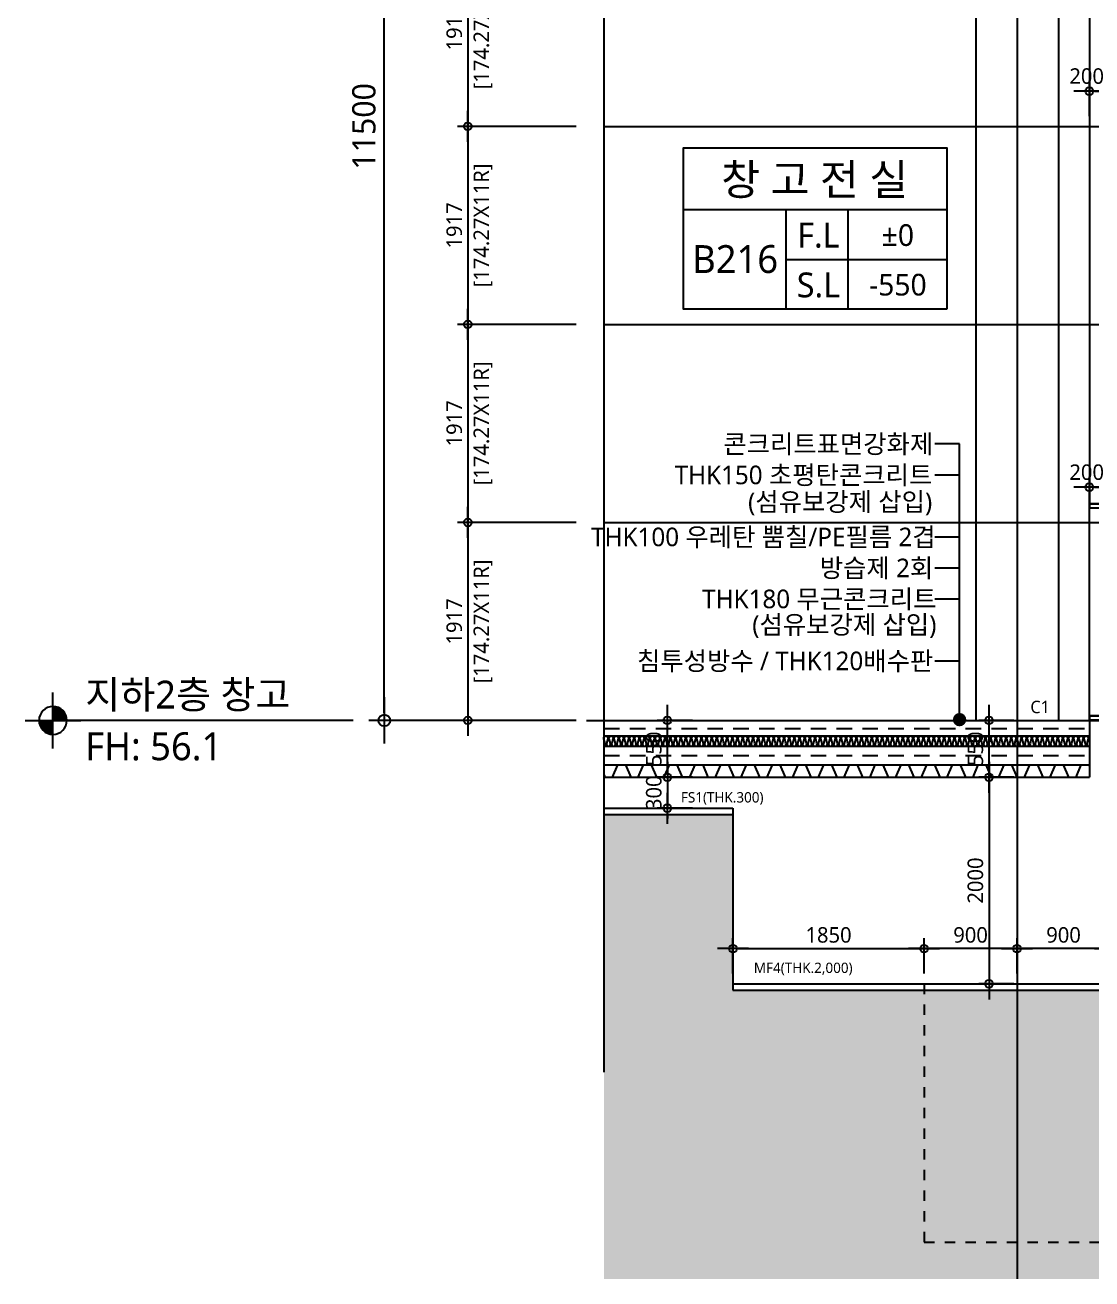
# Model space of a CAD drawing. Header units: millimetres. Extents: x -27671 to 122165, y 825 to 42056.
# Drawn here: x 66766 to 77094, y 825 to 12961 of the extents above; entities that cross this region are included whole.
import ezdxf
from ezdxf.enums import TextEntityAlignment as Align

# ---------------------------------------------------------------- set-up
doc = ezdxf.new("R2010")
doc.units = ezdxf.units.MM
doc.header["$LTSCALE"] = 100
doc.header["$MEASUREMENT"] = 0
doc.header["$PDSIZE"] = -10
for name, pattern in [('CEN', [62, 60, -1, 0, -1]), ('HID', [2.5, 1.5, -1]), ('HIDDEN', [2, 1, -1])]:
    doc.linetypes.add(name, pattern=pattern)
doc.layers.get('0').update_dxf_attribs({"linetype": 'CONTINUOUS'})
doc.layers.get('Defpoints').update_dxf_attribs({"color": 171, "linetype": 'CONTINUOUS'})
for name, color, linetype in [('CEN(ST)', 1, 'CEN'), ('CON', 2, 'CONTINUOUS'), ('DOOR', 4, 'CONTINUOUS'), ('FIN', 8, 'CONTINUOUS'), ('FIN-2', 9, 'CONTINUOUS'), ('HAN', 9, 'CONTINUOUS'), ('HAT 254', 254, 'CONTINUOUS'), ('HID', 8, 'HIDDEN'), ('INS', 9, 'BATTING'), ('LED', 7, 'CONTINUOUS'), ('NDIM', 7, 'CONTINUOUS'), ('SYM', 7, 'CONTINUOUS'), ('TEXT(AXIS)', 2, 'CONTINUOUS'), ('TEXT(MIN)', 7, 'CONTINUOUS'), ('TEXT(노트)', 7, 'CONTINUOUS'), ('TEXT(실명)', 3, 'CONTINUOUS'), ('TEXT-기입', 6, 'CONTINUOUS'), ('TITLE', 7, 'CONTINUOUS'), ('wire-meshes', 1, 'CONTINUOUS'), ('배수판', 5, 'CONTINUOUS')]:
    doc.layers.add(name, color=color, linetype=linetype)
doc.layers.add('NUMBER', color=171, linetype='CONTINUOUS', plot=False)
doc.styles.add('CGS', font='cgse', dxfattribs={"bigfont": 'cgs'})
doc.styles.add('나눔바른고딕', font='NanumBarunGothic.ttf')
doc.linetypes.add('BATTING', pattern='A,0.0001,-0.1,[134,ltypeshp.shx,S=0.1,R=0,X=-0.1,Y=0],-0.2,[134,ltypeshp.shx,S=0.1,R=180,X=0.1,Y=0],-0.1', length=0.4001)
doc.dimstyles.new('NDIM 1200', dxfattribs={"dimscale": 75, "dimtxt": 3, "dimasz": 1, "dimexe": 2, "dimexo": 2, "dimgap": 1, "dimtad": 1, "dimdec": 0, "dimdsep": 46, "dimtxsty": 'CGS', "dimblk": 'DOT0', "dimcen": 1, "dimdle": 8, "dimclrd": 256, "dimclre": 256, "dimclrt": 256, "dimadec": 0, "dimazin": 0, "dimtfac": 1, "dimtdec": 0, "dimtix": 1, "dimtmove": 2, "dimatfit": 3, "dimldrblk": 'DOT0', "dimfxl": 1, "dimtolj": 1, "dimtzin": 0, "dimlwd": -1, "dimlwe": -1, "dimarcsym": 0})

# ---------------------------------------------------------------- blocks, each defined once
blk = doc.blocks.new('A$C46BA2E0B')
at = {"layer": 'DOOR'}
for p, q in [((150, 2070), (150, 30)), ((0, 45), (0, 2055)), ((106, 2055), (106, 45))]:
    blk.add_line(p, q, dxfattribs=at)
for points in [[(0, 2100), (16.5, 2100), (16.5, 2098.4), (1.6, 2098.4), (1.6, 2056.6), (104.4, 2056.6), (104.4, 2071.6), (148.4, 2071.6), (148.4, 2098.4), (133.5, 2098.4), (133.5, 2100), (150, 2100), (150, 2070), (106, 2070), (106, 2055), (0, 2055)], [(140.45, 2098.4), (140.45, 2096.8), (9.55, 2096.8), (9.55, 2098.4)], [(0, 0), (16.5, 0), (16.5, 1.6), (1.6, 1.6), (1.6, 43.4), (104.4, 43.4), (104.4, 28.4), (148.4, 28.4), (148.4, 1.6), (133.5, 1.6), (133.5, 0), (150, 0), (150, 30), (106, 30), (106, 45), (0, 45)], [(140.45, 1.6), (140.45, 3.2), (9.55, 3.2), (9.55, 1.6)]]:
    blk.add_lwpolyline(points, close=True, dxfattribs=at)
blk = doc.blocks.new('A$C51E23882')
at = {"layer": 'TITLE'}
blk.add_lwpolyline([(8500, 0), (0, 0), (0, 5200), (8500, 5200)], close=True, dxfattribs=at)
for points in [[(8500, 3200), (0, 3200)], [(3300, 3200), (3300, 0)], [(5300, 3200), (5300, 0)], [(3300, 1600), (8500, 1600)]]:
    blk.add_lwpolyline(points, dxfattribs=at)
at = {"layer": 'TITLE', "style": '나눔바른고딕'}
for s, p in [('F.L', (4352, 2378)), ('S.L', (4352, 778))]:
    blk.add_text(s, height=800, dxfattribs=at).set_placement(p, align=Align.MIDDLE)
blk = doc.blocks.new('A$C19853FC8')
at = {"layer": 'SYM'}
for p, q in [((1800, 0), (1800, 3600)), ((3600, 1800), (0, 1800))]:
    blk.add_line(p, q, dxfattribs=at)
blk.add_circle((1800, 1800), 900, dxfattribs=at)
for points in [[(900, 1800), (1800, 2700), (914, 1959), (1643, 2686)], [(914, 1959), (1643, 2686), (954, 2112), (1492, 2646)], [(954, 2112), (1492, 2646), (1025, 2260), (1346, 2576)], [(1025, 2260), (1346, 2576), (1109, 2378), (1222, 2491)], [(1800, 900), (2700, 1800), (1959, 914), (2686, 1643)], [(1959, 914), (2686, 1643), (2112, 954), (2646, 1492)], [(2112, 954), (2646, 1492), (2260, 1025), (2576, 1346)], [(2260, 1025), (2576, 1346), (2378, 1109), (2491, 1222)]]:
    blk.add_solid(points, dxfattribs=at)
at = {"layer": 'SYM', "linetype": 'Continuous'}
for points in [[(1800, 2700), (1800, 1800), (900, 1800)], [(2700, 1800), (1800, 900), (1800, 1800)]]:
    blk.add_solid(points, dxfattribs=at)
blk = doc.blocks.new('DOT0')
blk.add_line((-3, 0), (3, 0))
at = {"color": 6}
blk.add_circle((0, 0), 0.75, dxfattribs=at)
blk = doc.blocks.new('*D163')
at = {"layer": 'Defpoints', "color": 0, "ltscale": 0.4, "transparency": 16777216}
for p in [(70244, 17731), (72202, 17731), (72202, 6231)]:
    blk.add_point(p, dxfattribs=at)
at = {"layer": 'NDIM', "ltscale": 0.4, "transparency": 16777216}
for p, q in [((72052, 17731), (70094, 17731)), ((70244, 6306), (70244, 17656)), ((72052, 6231), (70094, 6231))]:
    blk.add_line(p, q, dxfattribs=at)
at = {"layer": 'NDIM', "ltscale": 0.4, "transparency": 16777216, "xscale": 75, "yscale": 75, "zscale": 75}
for p, rotation in [((70244, 17731), 90), ((70244, 6231), 270)]:
    blk.add_blockref('DOT0', p, dxfattribs=dict(at, rotation=rotation))
at = {"layer": 'NDIM', "ltscale": 0.4, "transparency": 16777216, "insert": (70047, 11981), "char_height": 225, "attachment_point": 5, "rotation": 90, "style": '나눔바른고딕'}
blk.add_mtext('\\A1;11500', dxfattribs=at)
blk = doc.blocks.new('*D166')
at = {"layer": 'Defpoints', "color": 0, "ltscale": 0.4, "transparency": 16777216}
for p in [(72202, 13897), (71052, 11981), (72202, 11981)]:
    blk.add_point(p, dxfattribs=at)
at = {"layer": 'NDIM', "ltscale": 0.4, "transparency": 16777216}
for p, q in [((72102, 13897), (70952, 13897)), ((71052, 13847), (71052, 12031)), ((72102, 11981), (70952, 11981))]:
    blk.add_line(p, q, dxfattribs=at)
at = {"layer": 'NDIM', "ltscale": 0.4, "transparency": 16777216, "xscale": 50, "yscale": 50, "zscale": 50}
for p, rotation in [((71052, 13897), 90), ((71052, 11981), 270)]:
    blk.add_blockref('DOT0', p, dxfattribs=dict(at, rotation=rotation))
at = {"layer": 'NDIM', "ltscale": 0.4, "transparency": 16777216, "char_height": 150, "attachment_point": 5, "rotation": 90, "style": '나눔바른고딕'}
for s, insert in [('\\A1;[174.27X11R]', (71199, 12939)), ('\\A1;1917', (70921, 12939))]:
    blk.add_mtext(s, dxfattribs=dict(at, insert=insert))
blk = doc.blocks.new('*D167')
at = {"layer": 'Defpoints', "color": 0, "ltscale": 0.4, "transparency": 16777216}
for p in [(72202, 11981), (71052, 10064), (72202, 10064)]:
    blk.add_point(p, dxfattribs=at)
at = {"layer": 'NDIM', "ltscale": 0.4, "transparency": 16777216}
for p, q in [((72102, 11981), (70952, 11981)), ((71052, 11931), (71052, 10114)), ((72102, 10064), (70952, 10064))]:
    blk.add_line(p, q, dxfattribs=at)
at = {"layer": 'NDIM', "ltscale": 0.4, "transparency": 16777216, "xscale": 50, "yscale": 50, "zscale": 50}
for p, rotation in [((71052, 11981), 90), ((71052, 10064), 270)]:
    blk.add_blockref('DOT0', p, dxfattribs=dict(at, rotation=rotation))
at = {"layer": 'NDIM', "ltscale": 0.4, "transparency": 16777216, "char_height": 150, "attachment_point": 5, "rotation": 90, "style": '나눔바른고딕'}
for s, insert in [('\\A1;[174.27X11R]', (71199, 11022)), ('\\A1;1917', (70921, 11022))]:
    blk.add_mtext(s, dxfattribs=dict(at, insert=insert))
blk = doc.blocks.new('*D168')
at = {"layer": 'Defpoints', "color": 0, "ltscale": 0.4, "transparency": 16777216}
for p in [(72202, 10064), (71052, 8147), (72202, 8147)]:
    blk.add_point(p, dxfattribs=at)
at = {"layer": 'NDIM', "ltscale": 0.4, "transparency": 16777216}
for p, q in [((72102, 10064), (70952, 10064)), ((71052, 10014), (71052, 8197)), ((72102, 8147), (70952, 8147))]:
    blk.add_line(p, q, dxfattribs=at)
at = {"layer": 'NDIM', "ltscale": 0.4, "transparency": 16777216, "xscale": 50, "yscale": 50, "zscale": 50}
for p, rotation in [((71052, 10064), 90), ((71052, 8147), 270)]:
    blk.add_blockref('DOT0', p, dxfattribs=dict(at, rotation=rotation))
at = {"layer": 'NDIM', "ltscale": 0.4, "transparency": 16777216, "char_height": 150, "attachment_point": 5, "rotation": 90, "style": '나눔바른고딕'}
for s, insert in [('\\A1;[174.27X11R]', (71199, 9106)), ('\\A1;1917', (70921, 9106))]:
    blk.add_mtext(s, dxfattribs=dict(at, insert=insert))
blk = doc.blocks.new('*D169')
at = {"layer": 'Defpoints', "color": 0, "ltscale": 0.4, "transparency": 16777216}
for p in [(72202, 8147), (71052, 6231), (72202, 6231)]:
    blk.add_point(p, dxfattribs=at)
at = {"layer": 'NDIM', "ltscale": 0.4, "transparency": 16777216}
for p, q in [((72102, 8147), (70952, 8147)), ((71052, 8097), (71052, 6281)), ((72102, 6231), (70952, 6231))]:
    blk.add_line(p, q, dxfattribs=at)
at = {"layer": 'NDIM', "ltscale": 0.4, "transparency": 16777216, "xscale": 50, "yscale": 50, "zscale": 50}
for p, rotation in [((71052, 8147), 90), ((71052, 6231), 270)]:
    blk.add_blockref('DOT0', p, dxfattribs=dict(at, rotation=rotation))
at = {"layer": 'NDIM', "ltscale": 0.4, "transparency": 16777216, "char_height": 150, "attachment_point": 5, "rotation": 90, "style": '나눔바른고딕'}
for s, insert in [('\\A1;[174.27X11R]', (71199, 7189)), ('\\A1;1917', (70921, 7189))]:
    blk.add_mtext(s, dxfattribs=dict(at, insert=insert))
blk = doc.blocks.new('*D193')
at = {"layer": 'Defpoints', "color": 0, "ltscale": 0.4, "transparency": 16777216}
for p in [(77069, 8489), (77069, 8147), (77269, 8147)]:
    blk.add_point(p, dxfattribs=at)
at = {"layer": 'NDIM', "ltscale": 0.4, "transparency": 16777216}
for p, q in [((77069, 8247), (77069, 8589)), ((77269, 8247), (77269, 8589)), ((77219, 8489), (77119, 8489))]:
    blk.add_line(p, q, dxfattribs=at)
at = {"layer": 'NDIM', "ltscale": 0.4, "transparency": 16777216, "xscale": 50, "yscale": 50, "zscale": 50, "rotation": 180}
blk.add_blockref('DOT0', (77069, 8489), dxfattribs=at)
at = {"layer": 'NDIM', "ltscale": 0.4, "transparency": 16777216, "xscale": 50, "yscale": 50, "zscale": 50}
blk.add_blockref('DOT0', (77269, 8489), dxfattribs=at)
at = {"layer": 'NDIM', "ltscale": 0.4, "transparency": 16777216, "insert": (77043, 8633), "char_height": 150, "attachment_point": 5, "style": '나눔바른고딕'}
blk.add_mtext('\\A1;200', dxfattribs=at)
blk = doc.blocks.new('*D200')
at = {"layer": 'Defpoints', "color": 0, "ltscale": 0.4, "transparency": 16777216}
for p in [(77069, 12322), (77069, 11981), (77269, 11981)]:
    blk.add_point(p, dxfattribs=at)
at = {"layer": 'NDIM', "ltscale": 0.4, "transparency": 16777216}
for p, q in [((77069, 12081), (77069, 12422)), ((77269, 12081), (77269, 12422)), ((77219, 12322), (77119, 12322))]:
    blk.add_line(p, q, dxfattribs=at)
at = {"layer": 'NDIM', "ltscale": 0.4, "transparency": 16777216, "xscale": 50, "yscale": 50, "zscale": 50, "rotation": 180}
blk.add_blockref('DOT0', (77069, 12322), dxfattribs=at)
at = {"layer": 'NDIM', "ltscale": 0.4, "transparency": 16777216, "xscale": 50, "yscale": 50, "zscale": 50}
blk.add_blockref('DOT0', (77269, 12322), dxfattribs=at)
at = {"layer": 'NDIM', "ltscale": 0.4, "transparency": 16777216, "insert": (77043, 12467), "char_height": 150, "attachment_point": 5, "style": '나눔바른고딕'}
blk.add_mtext('\\A1;200', dxfattribs=at)
blk = doc.blocks.new('*D395')
at = {"layer": 'Defpoints', "color": 0, "ltscale": 0.4, "transparency": 16777216}
for p in [(72984, 6231), (73326, 6231), (73326, 5681)]:
    blk.add_point(p, dxfattribs=at)
at = {"layer": 'NDIM', "ltscale": 0.4, "transparency": 16777216}
for p, q in [((73226, 6231), (72884, 6231)), ((72984, 5731), (72984, 6181)), ((73226, 5681), (72884, 5681))]:
    blk.add_line(p, q, dxfattribs=at)
at = {"layer": 'NDIM', "ltscale": 0.4, "transparency": 16777216, "xscale": 50, "yscale": 50, "zscale": 50}
for p, rotation in [((72984, 6231), 90), ((72984, 5681), 270)]:
    blk.add_blockref('DOT0', p, dxfattribs=dict(at, rotation=rotation))
at = {"layer": 'NDIM', "ltscale": 0.4, "transparency": 16777216, "insert": (72853, 5956), "char_height": 150, "attachment_point": 5, "rotation": 90, "style": '나눔바른고딕'}
blk.add_mtext('\\A1;550', dxfattribs=at)
blk = doc.blocks.new('*D396')
at = {"layer": 'Defpoints', "color": 0, "ltscale": 0.4, "transparency": 16777216}
for p in [(75469, 4022), (73619, 3681), (75469, 3681)]:
    blk.add_point(p, dxfattribs=at)
at = {"layer": 'NDIM', "ltscale": 0.4, "transparency": 16777216}
for p, q in [((73619, 3781), (73619, 4122)), ((73669, 4022), (75419, 4022)), ((75469, 3781), (75469, 4122))]:
    blk.add_line(p, q, dxfattribs=at)
at = {"layer": 'NDIM', "ltscale": 0.4, "transparency": 16777216, "xscale": 50, "yscale": 50, "zscale": 50, "rotation": 180}
blk.add_blockref('DOT0', (73619, 4022), dxfattribs=at)
at = {"layer": 'NDIM', "ltscale": 0.4, "transparency": 16777216, "xscale": 50, "yscale": 50, "zscale": 50}
blk.add_blockref('DOT0', (75469, 4022), dxfattribs=at)
at = {"layer": 'NDIM', "ltscale": 0.4, "transparency": 16777216, "insert": (74544, 4154), "char_height": 150, "attachment_point": 5, "style": '나눔바른고딕'}
blk.add_mtext('\\A1;1850', dxfattribs=at)
blk = doc.blocks.new('*D397')
at = {"layer": 'Defpoints', "color": 0, "ltscale": 0.4, "transparency": 16777216}
for p in [(76369, 4022), (76369, 3681), (77269, 3681)]:
    blk.add_point(p, dxfattribs=at)
at = {"layer": 'NDIM', "ltscale": 0.4, "transparency": 16777216}
for p, q in [((76369, 3781), (76369, 4122)), ((77219, 4022), (76419, 4022)), ((77269, 3781), (77269, 4122))]:
    blk.add_line(p, q, dxfattribs=at)
at = {"layer": 'NDIM', "ltscale": 0.4, "transparency": 16777216, "xscale": 50, "yscale": 50, "zscale": 50, "rotation": 180}
blk.add_blockref('DOT0', (76369, 4022), dxfattribs=at)
at = {"layer": 'NDIM', "ltscale": 0.4, "transparency": 16777216, "xscale": 50, "yscale": 50, "zscale": 50}
blk.add_blockref('DOT0', (77269, 4022), dxfattribs=at)
at = {"layer": 'NDIM', "ltscale": 0.4, "transparency": 16777216, "insert": (76819, 4154), "char_height": 150, "attachment_point": 5, "style": '나눔바른고딕'}
blk.add_mtext('\\A1;900', dxfattribs=at)
blk = doc.blocks.new('*D398')
at = {"layer": 'Defpoints', "color": 0, "ltscale": 0.4, "transparency": 16777216}
for p in [(73326, 5681), (72984, 5381), (73326, 5381)]:
    blk.add_point(p, dxfattribs=at)
at = {"layer": 'NDIM', "ltscale": 0.4, "transparency": 16777216}
for p, q in [((72984, 5731), (72984, 5781)), ((73226, 5681), (72884, 5681)), ((72984, 5681), (72984, 5381)), ((73226, 5381), (72884, 5381)), ((72984, 5331), (72984, 5281))]:
    blk.add_line(p, q, dxfattribs=at)
at = {"layer": 'NDIM', "ltscale": 0.4, "transparency": 16777216, "xscale": 50, "yscale": 50, "zscale": 50}
for p, rotation in [((72984, 5681), 270), ((72984, 5381), 90)]:
    blk.add_blockref('DOT0', p, dxfattribs=dict(at, rotation=rotation))
at = {"layer": 'NDIM', "ltscale": 0.4, "transparency": 16777216, "insert": (72853, 5531), "char_height": 150, "attachment_point": 5, "rotation": 90, "style": '나눔바른고딕'}
blk.add_mtext('\\A1;300', dxfattribs=at)
blk = doc.blocks.new('*D406')
at = {"layer": 'Defpoints', "color": 0, "ltscale": 0.4, "transparency": 16777216}
for p in [(76098, 6231), (76439, 6231), (76439, 5681)]:
    blk.add_point(p, dxfattribs=at)
at = {"layer": 'NDIM', "ltscale": 0.4, "transparency": 16777216}
for p, q in [((76339, 6231), (75998, 6231)), ((76098, 5731), (76098, 6181)), ((76339, 5681), (75998, 5681))]:
    blk.add_line(p, q, dxfattribs=at)
at = {"layer": 'NDIM', "ltscale": 0.4, "transparency": 16777216, "xscale": 50, "yscale": 50, "zscale": 50}
for p, rotation in [((76098, 6231), 90), ((76098, 5681), 270)]:
    blk.add_blockref('DOT0', p, dxfattribs=dict(at, rotation=rotation))
at = {"layer": 'NDIM', "ltscale": 0.4, "transparency": 16777216, "insert": (75966, 5956), "char_height": 150, "attachment_point": 5, "rotation": 90, "style": '나눔바른고딕'}
blk.add_mtext('\\A1;550', dxfattribs=at)
blk = doc.blocks.new('*D405')
at = {"layer": 'Defpoints', "color": 0, "ltscale": 0.4, "transparency": 16777216}
for p in [(76439, 5681), (76098, 3681), (76439, 3681)]:
    blk.add_point(p, dxfattribs=at)
at = {"layer": 'NDIM', "ltscale": 0.4, "transparency": 16777216}
for p, q in [((76339, 5681), (75998, 5681)), ((76098, 5631), (76098, 3731)), ((76339, 3681), (75998, 3681))]:
    blk.add_line(p, q, dxfattribs=at)
at = {"layer": 'NDIM', "ltscale": 0.4, "transparency": 16777216, "xscale": 50, "yscale": 50, "zscale": 50}
for p, rotation in [((76098, 5681), 90), ((76098, 3681), 270)]:
    blk.add_blockref('DOT0', p, dxfattribs=dict(at, rotation=rotation))
at = {"layer": 'NDIM', "ltscale": 0.4, "transparency": 16777216, "insert": (75966, 4681), "char_height": 150, "attachment_point": 5, "rotation": 90, "style": '나눔바른고딕'}
blk.add_mtext('\\A1;2000', dxfattribs=at)
blk = doc.blocks.new('*D423')
at = {"layer": 'Defpoints', "color": 0, "ltscale": 0.4, "transparency": 16777216}
for p in [(75469, 4022), (75469, 3681), (76369, 3681)]:
    blk.add_point(p, dxfattribs=at)
at = {"layer": 'NDIM', "ltscale": 0.4, "transparency": 16777216}
for p, q in [((75469, 3781), (75469, 4122)), ((76319, 4022), (75519, 4022)), ((76369, 3781), (76369, 4122))]:
    blk.add_line(p, q, dxfattribs=at)
at = {"layer": 'NDIM', "ltscale": 0.4, "transparency": 16777216, "xscale": 50, "yscale": 50, "zscale": 50, "rotation": 180}
blk.add_blockref('DOT0', (75469, 4022), dxfattribs=at)
at = {"layer": 'NDIM', "ltscale": 0.4, "transparency": 16777216, "xscale": 50, "yscale": 50, "zscale": 50}
blk.add_blockref('DOT0', (76369, 4022), dxfattribs=at)
at = {"layer": 'NDIM', "ltscale": 0.4, "transparency": 16777216, "insert": (75919, 4154), "char_height": 150, "attachment_point": 5, "style": '나눔바른고딕'}
blk.add_mtext('\\A1;900', dxfattribs=at)

msp = doc.modelspace()

# ---------------------------------------------------------------- hatches: boundary and pattern name
at = {"layer": 'HAT 254', "ltscale": 1000}
h = msp.add_hatch(color=256, dxfattribs=at)
h.dxf.hatch_style = 1
h.paths.add_polyline_path([(84068.8, 5320.6), (84068.8, 3620.6), (73618.8, 3620.6), (73618.8, 5320.6), (72371.5, 5320.6), (72371.5, 825), (86847.1, 825), (86847.1, 5320.6)])
at = {"layer": 'LED'}
h = msp.add_hatch(color=256, dxfattribs=at)
h.dxf.hatch_style = 1
edge = h.paths.add_edge_path()
edge.add_arc((75812.6, 6238.4), 64.8, 0, 360)

# ---------------------------------------------------------------- linework, layer by layer
at = {"layer": 'CEN(ST)', "ltscale": 10000}
for p, q in [((76368.8, 38730.6), (76368.8, 825)), ((72371.5, 11980.6), (83750.5, 11980.6)), ((72371.5, 10063.9), (79519.9, 10063.9)), ((72371.5, 8147.2), (83648.5, 8147.2)), ((72202.3, 6230.6), (86847.1, 6230.6))]:
    msp.add_line(p, q, dxfattribs=at)
at = {"layer": 'CON', "ltscale": 10000}
for p, q in [((77068.8, 17280.6), (77068.8, 8330.6)), ((77068.8, 8330.6), (77468.8, 8330.6)), ((77068.8, 6230.6), (77068.8, 5680.6)), ((77068.8, 6230.6), (77468.8, 6230.6)), ((72371.5, 5680.6), (77068.8, 5680.6)), ((73213.4, 5680.6), (73218.5, 5680.6)), ((72371.5, 5380.6), (73618.8, 5380.6)), ((73618.8, 5380.6), (73618.8, 3680.6)), ((73618.8, 3680.6), (84068.8, 3680.6))]:
    msp.add_line(p, q, dxfattribs=at)
at = {"layer": 'FIN', "ltscale": 10000}
msp.add_line((72371.5, 6230.6), (77068.8, 6230.6), dxfattribs=at)
at = {"layer": 'FIN'}
for p, q in [((72371.5, 5980.6), (77068.8, 5980.6)), ((72371.5, 5800.6), (77068.8, 5800.6))]:
    msp.add_line(p, q, dxfattribs=at)
at = {"layer": 'FIN', "ltscale": 1000}
for points in [[(72371.5, 5982.3, 0.3988742), (72382.1, 6007.7), (72369.7, 6053.5, -1.4491979), (72407.1, 6053.5), (72394.7, 6007.7, 0.5248557), (72413.4, 5980.6, 0.5248557), (72432.1, 6007.7), (72419.7, 6053.5, -1.4491979), (72457.1, 6053.5), (72444.7, 6007.7, 0.5248557), (72463.4, 5980.6, 0.5248557), (72482.1, 6007.7), (72469.7, 6053.5, -1.4491979), (72507.1, 6053.5), (72494.7, 6007.7, 0.5248557), (72513.4, 5980.6, 0.5248557), (72532.1, 6007.7), (72519.7, 6053.5, -1.4491979), (72557.1, 6053.5), (72544.7, 6007.7, 0.5248557), (72563.4, 5980.6, 0.5248557), (72582.1, 6007.7), (72569.7, 6053.5, -1.4491979), (72607.1, 6053.5), (72594.7, 6007.7, 0.5248557), (72613.4, 5980.6, 0.5248557), (72632.1, 6007.7), (72619.7, 6053.5, -1.4491979), (72657.1, 6053.5), (72644.7, 6007.7, 0.5248557), (72663.4, 5980.6, 0.5248557), (72682.1, 6007.7), (72669.7, 6053.5, -1.4491979), (72707.1, 6053.5), (72694.7, 6007.7, 0.5248557), (72713.4, 5980.6, 0.5248557), (72732.1, 6007.7), (72719.7, 6053.5, -1.4491979), (72757.1, 6053.5), (72744.7, 6007.7, 0.5248557), (72763.4, 5980.6, 0.5248557), (72782.1, 6007.7), (72769.7, 6053.5, -1.4491979), (72807.1, 6053.5), (72794.7, 6007.7, 0.5248557), (72813.4, 5980.6, 0.5248557), (72832.1, 6007.7), (72819.7, 6053.5, -1.4491979), (72857.1, 6053.5), (72844.7, 6007.7, 0.5248557), (72863.4, 5980.6, 0.5248557), (72882.1, 6007.7), (72869.7, 6053.5, -1.4491979), (72907.1, 6053.5), (72894.7, 6007.7, 0.5248557), (72913.4, 5980.6, 0.5248557), (72932.1, 6007.7), (72919.7, 6053.5, -1.4491979), (72957.1, 6053.5), (72944.7, 6007.7, 0.5248557), (72963.4, 5980.6, 0.5248557), (72982.1, 6007.7), (72969.7, 6053.5, -1.4491979), (73007.1, 6053.5), (72994.7, 6007.7, 0.5248557), (73013.4, 5980.6, 0.5248557), (73032.1, 6007.7), (73019.7, 6053.5, -1.4491979), (73057.1, 6053.5), (73044.7, 6007.7, 0.5248557), (73063.4, 5980.6, 0.5248557), (73082.1, 6007.7), (73069.7, 6053.5, -1.4491979), (73107.1, 6053.5), (73094.7, 6007.7, 0.5248557), (73113.4, 5980.6, 0.5248557), (73132.1, 6007.7), (73119.7, 6053.5, -1.4491979), (73157.1, 6053.5), (73144.7, 6007.7, 0.5248557), (73163.4, 5980.6, 0.5248557), (73182.1, 6007.7), (73169.7, 6053.5, -1.4491979), (73207.1, 6053.5), (73194.7, 6007.7, 0.5248557), (73213.4, 5980.6)], [(73213.4, 5980.6, 0.5248557), (73232.1, 6007.7), (73219.7, 6053.5, -1.4491979), (73257.1, 6053.5), (73244.7, 6007.7, 0.5248557), (73263.4, 5980.6, 0.5248557), (73282.1, 6007.7), (73269.7, 6053.5, -1.4491979), (73307.1, 6053.5), (73294.7, 6007.7, 0.5248557), (73313.4, 5980.6, 0.5248557), (73332.1, 6007.7), (73319.7, 6053.5, -1.4491979), (73357.1, 6053.5), (73344.7, 6007.7, 0.5248557), (73363.4, 5980.6, 0.5248557), (73382.1, 6007.7), (73369.7, 6053.5, -1.4491979), (73407.1, 6053.5), (73394.7, 6007.7, 0.5248557), (73413.4, 5980.6, 0.5248557), (73432.1, 6007.7), (73419.7, 6053.5, -1.4491979), (73457.1, 6053.5), (73444.7, 6007.7, 0.5248557), (73463.4, 5980.6, 0.5248557), (73482.1, 6007.7), (73469.7, 6053.5, -1.4491979), (73507.1, 6053.5), (73494.7, 6007.7, 0.5248557), (73513.4, 5980.6, 0.5248557), (73532.1, 6007.7), (73519.7, 6053.5, -1.4491979), (73557.1, 6053.5), (73544.7, 6007.7, 0.5248557), (73563.4, 5980.6, 0.5248557), (73582.1, 6007.7), (73569.7, 6053.5, -1.4491979), (73607.1, 6053.5), (73594.7, 6007.7, 0.5248557), (73613.4, 5980.6, 0.5248557), (73632.1, 6007.7), (73619.7, 6053.5, -1.4491979), (73657.1, 6053.5), (73644.7, 6007.7, 0.5248557), (73663.4, 5980.6, 0.5248557), (73682.1, 6007.7), (73669.7, 6053.5, -1.4491979), (73707.1, 6053.5), (73694.7, 6007.7, 0.5248557), (73713.4, 5980.6, 0.5248557), (73732.1, 6007.7), (73719.7, 6053.5, -1.4491979), (73757.1, 6053.5), (73744.7, 6007.7, 0.5248557), (73763.4, 5980.6, 0.5248557), (73782.1, 6007.7), (73769.7, 6053.5, -1.4491979), (73807.1, 6053.5), (73794.7, 6007.7, 0.5248557), (73813.4, 5980.6, 0.5248557), (73832.1, 6007.7), (73819.7, 6053.5, -1.4491979), (73857.1, 6053.5), (73844.7, 6007.7, 0.5248557), (73863.4, 5980.6, 0.5248557), (73882.1, 6007.7), (73869.7, 6053.5, -1.4491979), (73907.1, 6053.5), (73894.7, 6007.7, 0.5248557), (73913.4, 5980.6, 0.5248557), (73932.1, 6007.7), (73919.7, 6053.5, -1.4491979), (73957.1, 6053.5), (73944.7, 6007.7, 0.5248557), (73963.4, 5980.6, 0.5248557), (73982.1, 6007.7), (73969.7, 6053.5, -1.4491979), (74007.1, 6053.5), (73994.7, 6007.7, 0.5248557), (74013.4, 5980.6, 0.5248557), (74032.1, 6007.7), (74019.7, 6053.5, -1.4491979), (74057.1, 6053.5), (74044.7, 6007.7, 0.5248557), (74063.4, 5980.6, 0.5248557), (74082.1, 6007.7), (74069.7, 6053.5, -1.4491979), (74107.1, 6053.5), (74094.7, 6007.7, 0.5248557), (74113.4, 5980.6, 0.5248557), (74132.1, 6007.7), (74119.7, 6053.5, -1.4491979), (74157.1, 6053.5), (74144.7, 6007.7, 0.5248557), (74163.4, 5980.6, 0.5248557), (74182.1, 6007.7), (74169.7, 6053.5, -1.4491979), (74207.1, 6053.5), (74194.7, 6007.7, 0.5248557), (74213.4, 5980.6, 0.5248557), (74232.1, 6007.7), (74219.7, 6053.5, -1.4491979), (74257.1, 6053.5), (74244.7, 6007.7, 0.5248557), (74263.4, 5980.6, 0.5248557), (74282.1, 6007.7), (74269.7, 6053.5, -1.4491979), (74307.1, 6053.5), (74294.7, 6007.7, 0.5248557), (74313.4, 5980.6, 0.5248557), (74332.1, 6007.7), (74319.7, 6053.5, -1.4491979), (74357.1, 6053.5), (74344.7, 6007.7, 0.5248557), (74363.4, 5980.6, 0.5248557), (74382.1, 6007.7), (74369.7, 6053.5, -1.4491979), (74407.1, 6053.5), (74394.7, 6007.7, 0.5248557), (74413.4, 5980.6, 0.5248557), (74432.1, 6007.7), (74419.7, 6053.5, -1.4491979), (74457.1, 6053.5), (74444.7, 6007.7, 0.5248557), (74463.4, 5980.6, 0.5248557), (74482.1, 6007.7), (74469.7, 6053.5, -1.4491979), (74507.1, 6053.5), (74494.7, 6007.7, 0.5248557), (74513.4, 5980.6, 0.5248557), (74532.1, 6007.7), (74519.7, 6053.5, -1.4491979), (74557.1, 6053.5), (74544.7, 6007.7, 0.5248557), (74563.4, 5980.6, 0.5248557), (74582.1, 6007.7), (74569.7, 6053.5, -1.4491979), (74607.1, 6053.5), (74594.7, 6007.7, 0.5248557), (74613.4, 5980.6, 0.5248557), (74632.1, 6007.7), (74619.7, 6053.5, -1.4491979), (74657.1, 6053.5), (74644.7, 6007.7, 0.5248557), (74663.4, 5980.6, 0.5248557), (74682.1, 6007.7), (74669.7, 6053.5, -1.4491979), (74707.1, 6053.5), (74694.7, 6007.7, 0.5248557), (74713.4, 5980.6, 0.5248557), (74732.1, 6007.7), (74719.7, 6053.5, -1.4491979), (74757.1, 6053.5), (74744.7, 6007.7, 0.5248557), (74763.4, 5980.6, 0.5248557), (74782.1, 6007.7), (74769.7, 6053.5, -1.4491979), (74807.1, 6053.5), (74794.7, 6007.7, 0.5248557), (74813.4, 5980.6)], [(74763.4, 5980.6, 0.5248557), (74782.1, 6007.7), (74769.7, 6053.5, -1.4491979), (74807.1, 6053.5), (74794.7, 6007.7, 0.5248557), (74813.4, 5980.6, 0.5248557), (74832.1, 6007.7), (74819.7, 6053.5, -1.4491979), (74857.1, 6053.5), (74844.7, 6007.7, 0.5248557), (74863.4, 5980.6, 0.5248557), (74882.1, 6007.7), (74869.7, 6053.5, -1.4491979), (74907.1, 6053.5), (74894.7, 6007.7, 0.5248557), (74913.4, 5980.6, 0.5248557), (74932.1, 6007.7), (74919.7, 6053.5, -1.4491979), (74957.1, 6053.5), (74944.7, 6007.7, 0.5248557), (74963.4, 5980.6, 0.5248557), (74982.1, 6007.7), (74969.7, 6053.5, -1.4491979), (75007.1, 6053.5), (74994.7, 6007.7, 0.5248557), (75013.4, 5980.6, 0.5248557), (75032.1, 6007.7), (75019.7, 6053.5, -1.4491979), (75057.1, 6053.5), (75044.7, 6007.7, 0.5248557), (75063.4, 5980.6, 0.5248557), (75082.1, 6007.7), (75069.7, 6053.5, -1.4491979), (75107.1, 6053.5), (75094.7, 6007.7, 0.5248557), (75113.4, 5980.6, 0.5248557), (75132.1, 6007.7), (75119.7, 6053.5, -1.4491979), (75157.1, 6053.5), (75144.7, 6007.7, 0.5248557), (75163.4, 5980.6, 0.5248557), (75182.1, 6007.7), (75169.7, 6053.5, -1.4491979), (75207.1, 6053.5), (75194.7, 6007.7, 0.5248557), (75213.4, 5980.6, 0.5248557), (75232.1, 6007.7), (75219.7, 6053.5, -1.4491979), (75257.1, 6053.5), (75244.7, 6007.7, 0.5248557), (75263.4, 5980.6, 0.5248557), (75282.1, 6007.7), (75269.7, 6053.5, -1.4491979), (75307.1, 6053.5), (75294.7, 6007.7, 0.5248557), (75313.4, 5980.6, 0.5248557), (75332.1, 6007.7), (75319.7, 6053.5, -1.4491979), (75357.1, 6053.5), (75344.7, 6007.7, 0.5248557), (75363.4, 5980.6, 0.5248557), (75382.1, 6007.7), (75369.7, 6053.5, -1.4491979), (75407.1, 6053.5), (75394.7, 6007.7, 0.5248557), (75413.4, 5980.6, 0.5248557), (75432.1, 6007.7), (75419.7, 6053.5, -1.4491979), (75457.1, 6053.5), (75444.7, 6007.7, 0.5248557), (75463.4, 5980.6, 0.5248557), (75482.1, 6007.7), (75469.7, 6053.5, -1.4491979), (75507.1, 6053.5), (75494.7, 6007.7, 0.5248557), (75513.4, 5980.6, 0.5248557), (75532.1, 6007.7), (75519.7, 6053.5, -1.4491979), (75557.1, 6053.5), (75544.7, 6007.7, 0.5248557), (75563.4, 5980.6, 0.5248557), (75582.1, 6007.7), (75569.7, 6053.5, -1.4491979), (75607.1, 6053.5), (75594.7, 6007.7, 0.5248557), (75613.4, 5980.6, 0.5248557), (75632.1, 6007.7), (75619.7, 6053.5, -1.4491979), (75657.1, 6053.5), (75644.7, 6007.7, 0.5248557), (75663.4, 5980.6, 0.5248557), (75682.1, 6007.7), (75669.7, 6053.5, -1.4491979), (75707.1, 6053.5), (75694.7, 6007.7, 0.5248557), (75713.4, 5980.6, 0.5248557), (75732.1, 6007.7), (75719.7, 6053.5, -1.4491979), (75757.1, 6053.5), (75744.7, 6007.7, 0.5248557), (75763.4, 5980.6, 0.5248557), (75782.1, 6007.7), (75769.7, 6053.5, -1.4491979), (75807.1, 6053.5), (75794.7, 6007.7, 0.5248557), (75813.4, 5980.6, 0.5248557), (75832.1, 6007.7), (75819.7, 6053.5, -1.4491979), (75857.1, 6053.5), (75844.7, 6007.7, 0.5248557), (75863.4, 5980.6, 0.5248557), (75882.1, 6007.7), (75869.7, 6053.5, -1.4491979), (75907.1, 6053.5), (75894.7, 6007.7, 0.5248557), (75913.4, 5980.6, 0.5248557), (75932.1, 6007.7), (75919.7, 6053.5, -1.4491979), (75957.1, 6053.5), (75944.7, 6007.7, 0.5248557), (75963.4, 5980.6, 0.5248557), (75982.1, 6007.7), (75969.7, 6053.5, -1.4491979), (76007.1, 6053.5), (75994.7, 6007.7, 0.5248557), (76013.4, 5980.6, 0.5248557), (76032.1, 6007.7), (76019.7, 6053.5, -1.4491979), (76057.1, 6053.5), (76044.7, 6007.7, 0.5248557), (76063.4, 5980.6, 0.5248557), (76082.1, 6007.7), (76069.7, 6053.5, -1.4491979), (76107.1, 6053.5), (76094.7, 6007.7, 0.5248557), (76113.4, 5980.6, 0.5248557), (76132.1, 6007.7), (76119.7, 6053.5, -1.4491979), (76157.1, 6053.5), (76144.7, 6007.7, 0.5248557), (76163.4, 5980.6, 0.5248557), (76182.1, 6007.7), (76169.7, 6053.5, -1.4491979), (76207.1, 6053.5), (76194.7, 6007.7, 0.5248557), (76213.4, 5980.6, 0.5248557), (76232.1, 6007.7), (76219.7, 6053.5, -1.4491979), (76257.1, 6053.5), (76244.7, 6007.7, 0.5248557), (76263.4, 5980.6, 0.5248557), (76282.1, 6007.7), (76269.7, 6053.5, -1.4491979), (76307.1, 6053.5), (76294.7, 6007.7, 0.5248557), (76313.4, 5980.6, 0.5248557), (76332.1, 6007.7), (76319.7, 6053.5, -1.4491979), (76357.1, 6053.5), (76344.7, 6007.7, 0.5248557), (76363.4, 5980.6)], [(76363.4, 5980.6, 0.5248557), (76382.1, 6007.7), (76369.7, 6053.5, -1.4491979), (76407.1, 6053.5), (76394.7, 6007.7, 0.5248557), (76413.4, 5980.6, 0.5248557), (76432.1, 6007.7), (76419.7, 6053.5, -1.4491979), (76457.1, 6053.5), (76444.7, 6007.7, 0.5248557), (76463.4, 5980.6, 0.5248557), (76482.1, 6007.7), (76469.7, 6053.5, -1.4491979), (76507.1, 6053.5), (76494.7, 6007.7, 0.5248557), (76513.4, 5980.6, 0.5248557), (76532.1, 6007.7), (76519.7, 6053.5, -1.4491979), (76557.1, 6053.5), (76544.7, 6007.7, 0.5248557), (76563.4, 5980.6, 0.5248557), (76582.1, 6007.7), (76569.7, 6053.5, -1.4491979), (76607.1, 6053.5), (76594.7, 6007.7, 0.5248557), (76613.4, 5980.6, 0.5248557), (76632.1, 6007.7), (76619.7, 6053.5, -1.4491979), (76657.1, 6053.5), (76644.7, 6007.7, 0.5248557), (76663.4, 5980.6, 0.5248557), (76682.1, 6007.7), (76669.7, 6053.5, -1.4491979), (76707.1, 6053.5), (76694.7, 6007.7, 0.5248557), (76713.4, 5980.6, 0.5248557), (76732.1, 6007.7), (76719.7, 6053.5, -1.4491979), (76757.1, 6053.5), (76744.7, 6007.7, 0.5248557), (76763.4, 5980.6, 0.5248557), (76782.1, 6007.7), (76769.7, 6053.5, -1.4491979), (76807.1, 6053.5), (76794.7, 6007.7, 0.5248557), (76813.4, 5980.6, 0.5248557), (76832.1, 6007.7), (76819.7, 6053.5, -1.4491979), (76857.1, 6053.5), (76844.7, 6007.7, 0.5248557), (76863.4, 5980.6, 0.5248557), (76882.1, 6007.7), (76869.7, 6053.5, -1.4491979), (76907.1, 6053.5), (76894.7, 6007.7, 0.5248557), (76913.4, 5980.6, 0.5248557), (76932.1, 6007.7), (76919.7, 6053.5, -1.4491979), (76957.1, 6053.5), (76944.7, 6007.7, 0.5248557), (76963.4, 5980.6, 0.5248557), (76982.1, 6007.7), (76969.7, 6053.5, -1.4491979), (77007.1, 6053.5), (76994.7, 6007.7, 0.5248557), (77013.4, 5980.6, 0.5248557), (77032.1, 6007.7), (77019.7, 6053.5, -1.4491979), (77057.1, 6053.5), (77044.7, 6007.7, 0.5248557), (77063.4, 5980.6, 0.0678214), (77068.8, 5981.3, 0.0678214)]]:
    msp.add_lwpolyline(points, format="xyb", dxfattribs=at)
at = {"layer": 'FIN-2', "ltscale": 0.5}
for p, q in [((72371.5, 5320.6), (73618.8, 5320.6)), ((73618.8, 3680.6), (73618.8, 3620.6)), ((73618.8, 3620.6), (84068.8, 3620.6))]:
    msp.add_line(p, q, dxfattribs=at)
at = {"layer": 'HAN', "ltscale": 10000}
for p, q in [((75968.8, 17280.6), (75968.8, 6230.6)), ((76768.8, 17280.6), (76768.8, 6230.6))]:
    msp.add_line(p, q, dxfattribs=at)
at = {"layer": 'HID'}
for p, q in [((75468.8, 3680.6), (75468.8, 1180.6)), ((75468.8, 1180.6), (81468.8, 1180.6))]:
    msp.add_line(p, q, dxfattribs=at)
at = {"layer": 'INS'}
msp.add_line((72371.5, 6080.6), (77068.8, 6080.6), dxfattribs=at)
at = {"layer": 'SYM', "ltscale": 1000}
msp.add_line((69943.7, 6230.6), (67036.2, 6230.6), dxfattribs=at)
at = {"layer": 'SYM', "ltscale": 10000}
msp.add_lwpolyline([(72371.5, 2825), (72371.5, 22015.1), (72289, 21994.8), (72459.6, 22116.3), (72371.5, 22096.1), (72371.5, 38880.6)], dxfattribs=at)
at = {"layer": 'TEXT(MIN)', "ltscale": 10000}
for p, q in [((75572.6, 8607), (75812.6, 8607)), ((75572.6, 8007), (75812.6, 8007)), ((75572.6, 7707), (75812.6, 7707)), ((75572.6, 7407), (75812.6, 7407)), ((75572.6, 6807), (75812.6, 6807))]:
    msp.add_line(p, q, dxfattribs=at)
at = {"layer": 'wire-meshes', "linetype": 'HID'}
for p, q in [((72371.5, 6153.6), (77068.8, 6153.6)), ((72371.5, 5890.6), (77068.8, 5890.6))]:
    msp.add_line(p, q, dxfattribs=at)
at = {"layer": '배수판'}
for points in [[(72371.5, 5700.2), (72379.9, 5680.6), (72453.2, 5680.6), (72504.5, 5800.6), (72577.8, 5800.6), (72629.1, 5680.6), (72702.4, 5680.6), (72753.7, 5800.6), (72827.1, 5800.6), (72878.4, 5680.6), (72951.7, 5680.6), (73003, 5800.6), (73076.3, 5800.6), (73127.6, 5680.6), (73201, 5680.6), (73252.3, 5800.6), (73325.6, 5800.6), (73376.9, 5680.6), (73450.2, 5680.6), (73501.5, 5800.6), (73574.8, 5800.6), (73626.1, 5680.6), (73699.5, 5680.6), (73750.8, 5800.6), (73824.1, 5800.6), (73875.4, 5680.6), (73948.7, 5680.6), (74000, 5800.6), (74073.3, 5800.6), (74124.6, 5680.6), (74198, 5680.6), (74249.3, 5800.6), (74322.6, 5800.6), (74373.9, 5680.6), (74447.2, 5680.6), (74498.5, 5800.6), (74571.9, 5800.6), (74576.2, 5790.4)], [(74447.2, 5680.6), (74498.5, 5800.6), (74571.9, 5800.6), (74623.1, 5680.6), (74696.5, 5680.6), (74747.8, 5800.6), (74821.1, 5800.6), (74872.4, 5680.6), (74945.7, 5680.6), (74997, 5800.6), (75070.4, 5800.6), (75121.7, 5680.6), (75195, 5680.6), (75246.3, 5800.6), (75319.6, 5800.6), (75370.9, 5680.6), (75444.2, 5680.6), (75495.5, 5800.6), (75568.9, 5800.6), (75620.2, 5680.6), (75693.5, 5680.6), (75744.8, 5800.6), (75818.1, 5800.6), (75869.4, 5680.6), (75942.8, 5680.6), (75994, 5800.6), (76067.4, 5800.6), (76118.7, 5680.6), (76192, 5680.6), (76243.3, 5800.6), (76316.6, 5800.6), (76367.9, 5680.6), (76441.3, 5680.6), (76492.6, 5800.6), (76565.9, 5800.6), (76617.2, 5680.6), (76690.5, 5680.6), (76741.8, 5800.6), (76815.1, 5800.6), (76866.4, 5680.6), (76939.8, 5680.6), (76991.1, 5800.6), (77064.4, 5800.6), (77068.8, 5790.4)]]:
    msp.add_lwpolyline(points, dxfattribs=at)

# ---------------------------------------------------------------- block references
at = {"xscale": 0.3, "yscale": 0.3, "zscale": 0.3}
msp.add_blockref('A$C51E23882', (73140.7, 10212.5), dxfattribs=at)
at = {"ltscale": 10000}
msp.add_blockref('A$C46BA2E0B', (77068.8, 6230.6), dxfattribs=at)
at = {"ltscale": 1000, "xscale": -0.15, "yscale": 0.15, "zscale": 0.15}
msp.add_blockref('A$C19853FC8', (67306.2, 5960.6), dxfattribs=at)

# ---------------------------------------------------------------- texts
at = {"layer": 'NUMBER', "style": '나눔바른고딕'}
for s, p in [('FS1(THK.300)', (73115, 5486.6)), ('MF4(THK.2,000)', (73821.1, 3836.4))]:
    msp.add_text(s, height=100, dxfattribs=at).set_placement(p, align=Align.MIDDLE_LEFT)
at = {"layer": 'TEXT(AXIS)', "style": '나눔바른고딕'}
for s, p in [('지하2층 창고', (67348.7, 6480.6)), ('FH: 56.1', (67348.7, 5980.6))]:
    msp.add_text(s, height=270, dxfattribs=at).set_placement(p, align=Align.MIDDLE_LEFT)
at = {"layer": 'TEXT(MIN)', "style": '나눔바른고딕'}
for s, p in [('콘크리트표면강화제', (75557.8, 8907)), ('THK150 초평탄콘크리트', (75548, 8607)), ('(섬유보강제 삽입)', (75548, 8346.7)), ('THK100 우레탄 뿜칠/PE필름 2겹', (75580.9, 8007)), ('방습제 2회', (75557.8, 7707)), ('THK180 무근콘크리트', (75588.6, 7407)), ('(섬유보강제 삽입)', (75588.6, 7158.7)), ('침투성방수 / THK120배수판', (75557.8, 6807))]:
    msp.add_text(s, height=180, dxfattribs=at).set_placement(p, align=Align.MIDDLE_RIGHT)
at = {"layer": 'TEXT(노트)', "style": '나눔바른고딕'}
msp.add_text('C1', height=120, dxfattribs=at).set_placement((76497.9, 6361.3), align=Align.MIDDLE_LEFT)
at = {"layer": 'TEXT(실명)', "style": '나눔바른고딕'}
msp.add_text('창 고 전 실', height=300, dxfattribs=at).set_placement((74410, 11470.7), align=Align.MIDDLE)
at = {"layer": 'TEXT-기입', "style": '나눔바른고딕'}
for s, height, p in [('±0', 210, (75215.5, 10928.8)), ('B216', 270, (73639.9, 10696.5)), ('-550', 210, (75215.5, 10448.8))]:
    msp.add_text(s, height=height, dxfattribs=at).set_placement(p, align=Align.MIDDLE)

# ---------------------------------------------------------------- dimensions: what is measured, and where the dimension line sits
at = {"layer": 'NDIM', "ltscale": 0.4}
for base, p1, p2, angle, override, picture, middle in [((70243.7, 17730.6), (72202.3, 6230.6), (72202.3, 17730.6), 90, {"dimtxsty": '나눔바른고딕'}, '*D163', (70046.6, 11980.6)), ((72984.5, 6230.6), (73326.3, 5680.6), (73326.3, 6230.6), 90, {"dimscale": 50, "dimtxsty": '나눔바른고딕'}, '*D395', (72853, 5955.6)), ((76097.7, 6230.6), (76439.5, 5680.6), (76439.5, 6230.6), 90, {"dimscale": 50, "dimtxsty": '나눔바른고딕'}, '*D406', (75966.2, 5955.6)), ((72984.5, 5380.6), (73326.3, 5680.6), (73326.3, 5380.6), 270, {"dimscale": 50, "dimtxsty": '나눔바른고딕'}, '*D398', (72852.9, 5530.6)), ((76097.7, 3680.6), (76439.5, 5680.6), (76439.5, 3680.6), 270, {"dimscale": 50, "dimtxsty": '나눔바른고딕'}, '*D405', (75966.2, 4680.6)), ((75468.8, 4022.4), (76368.8, 3680.6), (75468.8, 3680.6), 180, {"dimscale": 50, "dimtxsty": '나눔바른고딕'}, '*D423', (75918.8, 4153.9)), ((76368.8, 4022.4), (77268.8, 3680.6), (76368.8, 3680.6), 180, {"dimscale": 50, "dimtxsty": '나눔바른고딕'}, '*D397', (76818.8, 4153.9))]:
    dim = msp.add_linear_dim(base=base, p1=p1, p2=p2, angle=angle, dimstyle='NDIM 1200', override=override, dxfattribs=at)
    dim.commit()
    dim.dimension.update_dxf_attribs({"geometry": picture, "text_midpoint": middle})
for base, p1, p2, picture, middle in [((71052.3, 11980.6), (72202.3, 13897.2), (72202.3, 11980.6), '*D166', (71052.3, 12938.9)), ((71052.3, 10063.9), (72202.3, 11980.6), (72202.3, 10063.9), '*D167', (71052.3, 11022.2)), ((71052.3, 8147.2), (72202.3, 10063.9), (72202.3, 8147.2), '*D168', (71052.3, 9105.6)), ((71052.3, 6230.6), (72202.3, 8147.2), (72202.3, 6230.6), '*D169', (71052.3, 7188.9))]:
    dim = msp.add_linear_dim(base=base, p1=p1, p2=p2, angle=270, text='<>\\X[174.27X11R]', dimstyle='NDIM 1200', override={"dimscale": 50, "dimtxsty": '나눔바른고딕'}, dxfattribs=at)
    dim.commit()
    dim.dimension.update_dxf_attribs({"geometry": picture, "text_midpoint": middle})
for base, p1, p2, picture, middle in [((77068.8, 12322.4), (77268.8, 11980.6), (77068.8, 11980.6), '*D200', (77042.7, 12466.5)), ((77068.8, 8489), (77268.8, 8147.2), (77068.8, 8147.2), '*D193', (77042.7, 8633.2))]:
    dim = msp.add_linear_dim(base=base, p1=p1, p2=p2, angle=180, dimstyle='NDIM 1200', override={"dimscale": 50, "dimtxsty": '나눔바른고딕'}, dxfattribs=at)
    dim.commit()
    dim.dimension.update_dxf_attribs({"geometry": picture, "text_midpoint": middle, "dimtype": 160})
dim = msp.add_linear_dim(base=(75468.8, 4022.4), p1=(73618.8, 3680.6), p2=(75468.8, 3680.6), dimstyle='NDIM 1200', override={"dimscale": 50, "dimtxsty": '나눔바른고딕'}, dxfattribs=at)
dim.commit()
dim.dimension.update_dxf_attribs({"geometry": '*D396', "text_midpoint": (74543.8, 4153.8)})

# ---------------------------------------------------------------- leaders
at = {"layer": 'LED', "ltscale": 10000}
msp.add_leader([(75812.6, 6230.6), (75812.6, 8907), (75572.6, 8907)], dimstyle='NDIM 1200', override={"dimscale": 20, "dimtad": 0, "dimclrd": 256, "dimldrblk": 'Dot'}, dxfattribs=at)

doc.saveas('drawing.dxf')
